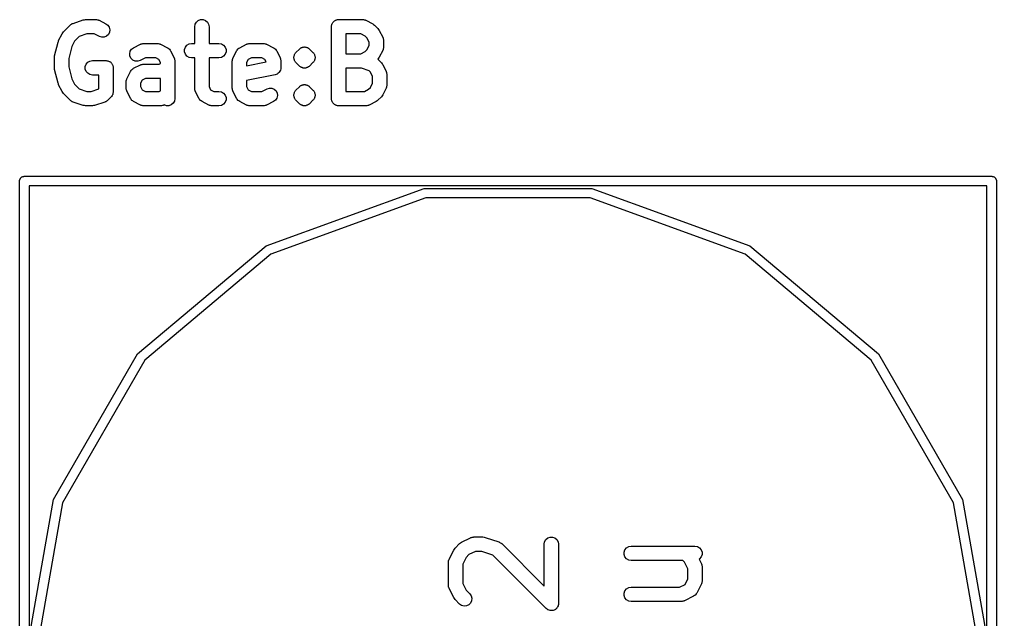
# Model space of a CAD drawing. Extents: x 1 to 57, y -99 to 45.
# Drawn here: x 34.9 to 45.1, y -54.02 to -47.76 of the extents above; entities that cross this region are included whole.
import ezdxf

# ---------------------------------------------------------------- set-up
doc = ezdxf.new("R2010")
doc.units = 0
doc.header["$MEASUREMENT"] = 0
doc.layers.add('BLACK', color=7, linetype='CONTINUOUS')

msp = doc.modelspace()

# ---------------------------------------------------------------- linework, layer by layer
at = {"layer": 'Black'}
for p, q in [((35.3577, -47.8934), (35.4291, -47.822)), ((35.4291, -47.822), (35.4327, -47.8195)), ((35.4327, -47.8195), (35.4355, -47.8163)), ((35.4355, -47.8163), (35.4432, -47.8121)), ((35.4432, -47.8121), (35.4504, -47.807)), ((35.4504, -47.807), (35.4546, -47.8059)), ((35.4546, -47.8059), (35.4584, -47.8038)), ((35.4584, -47.8038), (35.5656, -47.7681)), ((35.5656, -47.7681), (35.5774, -47.7664)), ((35.5774, -47.7664), (35.5893, -47.7643)), ((35.5893, -47.7643), (35.6964, -47.7643)), ((35.6964, -47.7643), (35.7007, -47.765)), ((35.7007, -47.765), (35.705, -47.7648)), ((35.705, -47.7648), (35.7134, -47.7673)), ((35.7134, -47.7673), (35.7221, -47.7688)), ((35.7221, -47.7688), (35.7258, -47.771)), ((35.7258, -47.771), (35.73, -47.7722)), ((35.73, -47.7722), (35.8014, -47.8079)), ((35.8014, -47.8079), (35.8223, -47.8234)), ((35.8223, -47.8234), (35.8367, -47.8452)), ((36.7286, -47.8393), (36.7331, -47.8136)), ((36.7331, -47.8136), (36.7461, -47.7911)), ((36.7461, -47.7911), (36.7661, -47.7743)), ((36.7661, -47.7743), (36.7905, -47.7654)), ((36.7905, -47.7654), (36.8166, -47.7654)), ((36.8166, -47.7654), (36.8411, -47.7743)), ((36.8411, -47.7743), (36.861, -47.7911)), ((36.861, -47.7911), (36.874, -47.8136)), ((36.874, -47.8136), (36.8786, -47.8393)), ((38.1571, -47.8393), (38.1583, -47.8328)), ((38.1583, -47.8263), (38.1605, -47.8201)), ((38.1583, -47.8328), (38.1583, -47.8263)), ((38.1605, -47.8201), (38.1617, -47.8136)), ((38.1617, -47.8136), (38.1649, -47.808)), ((38.1649, -47.808), (38.1672, -47.8018)), ((38.1672, -47.8018), (38.1714, -47.7968)), ((38.1714, -47.7968), (38.1747, -47.7911)), ((38.1747, -47.7911), (38.1797, -47.7869)), ((38.1797, -47.7869), (38.1839, -47.7818)), ((38.1839, -47.7818), (38.1896, -47.7786)), ((38.1896, -47.7786), (38.1946, -47.7743)), ((38.1946, -47.7743), (38.2008, -47.7721)), ((38.2008, -47.7721), (38.2065, -47.7688)), ((38.2065, -47.7688), (38.213, -47.7677)), ((38.213, -47.7677), (38.2191, -47.7654)), ((38.2191, -47.7654), (38.2257, -47.7654)), ((38.2257, -47.7654), (38.2321, -47.7643)), ((38.2321, -47.7643), (38.4821, -47.7643)), ((38.4821, -47.7643), (38.4864, -47.765)), ((38.4864, -47.765), (38.4907, -47.7648)), ((38.4907, -47.7648), (38.4991, -47.7673)), ((38.4991, -47.7673), (38.5078, -47.7688)), ((38.5078, -47.7688), (38.5115, -47.771)), ((38.5115, -47.771), (38.5157, -47.7722)), ((38.5157, -47.7722), (38.5871, -47.8079)), ((38.5871, -47.8079), (38.5968, -47.8151)), ((38.5968, -47.8151), (38.6066, -47.822)), ((38.6066, -47.822), (38.6423, -47.8577)), ((35.3079, -47.9843), (35.3436, -47.9129)), ((35.3436, -47.9129), (35.3508, -47.9033)), ((35.3508, -47.9033), (35.3577, -47.8934)), ((35.6015, -47.9143), (35.5227, -47.9406)), ((35.6787, -47.9143), (35.6015, -47.9143)), ((35.7343, -47.9421), (35.6787, -47.9143)), ((35.8092, -47.9376), (35.7853, -47.9479)), ((35.8281, -47.9197), (35.8092, -47.9376)), ((35.8397, -47.8964), (35.8281, -47.9197)), ((35.8367, -47.8452), (35.8427, -47.8705)), ((35.8427, -47.8705), (35.8397, -47.8964)), ((36.7286, -48.0143), (36.7286, -47.8393)), ((36.8786, -47.8393), (36.8786, -48.0143)), ((38.1571, -48.5893), (38.1571, -47.8393)), ((38.3071, -47.9143), (38.3071, -48.1214)), ((38.4644, -47.9143), (38.3071, -47.9143)), ((38.5091, -47.9366), (38.4644, -47.9143)), ((38.5276, -47.9551), (38.5091, -47.9366)), ((38.6423, -47.8577), (38.6492, -47.8675)), ((38.6492, -47.8675), (38.6564, -47.8772)), ((38.6564, -47.8772), (38.6921, -47.9486)), ((35.2665, -48.1425), (35.3022, -47.9997)), ((35.3022, -47.9997), (35.3056, -47.9922)), ((35.3056, -47.9922), (35.3079, -47.9843)), ((35.4724, -47.9909), (35.4458, -48.044)), ((35.5227, -47.9406), (35.4724, -47.9909)), ((35.7593, -47.9495), (35.7343, -47.9421)), ((35.7853, -47.9479), (35.7593, -47.9495)), ((36.0915, -48.0579), (36.1629, -48.0222)), ((36.1629, -48.0222), (36.167, -48.021)), ((36.167, -48.021), (36.1708, -48.0188)), ((36.1708, -48.0188), (36.1794, -48.0173)), ((36.1794, -48.0173), (36.1879, -48.0148)), ((36.1879, -48.0148), (36.1922, -48.015)), ((36.1922, -48.015), (36.1964, -48.0143)), ((36.1964, -48.0143), (36.3393, -48.0143)), ((36.3393, -48.0143), (36.3435, -48.015)), ((36.3435, -48.015), (36.3479, -48.0148)), ((36.3479, -48.0148), (36.3563, -48.0173)), ((36.3563, -48.0173), (36.3649, -48.0188)), ((36.3649, -48.0188), (36.3687, -48.021)), ((36.3687, -48.021), (36.3728, -48.0222)), ((36.3728, -48.0222), (36.4443, -48.0579)), ((36.6315, -48.0518), (36.6482, -48.0318)), ((36.6482, -48.0318), (36.6708, -48.0188)), ((36.6708, -48.0188), (36.6964, -48.0143)), ((36.6964, -48.0143), (36.7286, -48.0143)), ((36.8786, -48.0143), (36.9821, -48.0143)), ((36.9821, -48.0143), (37.0078, -48.0188)), ((37.0078, -48.0188), (37.0304, -48.0318)), ((37.0304, -48.0318), (37.0471, -48.0518)), ((37.1986, -48.0579), (37.27, -48.0222)), ((37.27, -48.0222), (37.2742, -48.021)), ((37.2742, -48.021), (37.2779, -48.0188)), ((37.2779, -48.0188), (37.2866, -48.0173)), ((37.2866, -48.0173), (37.295, -48.0148)), ((37.295, -48.0148), (37.2993, -48.015)), ((37.2993, -48.015), (37.3036, -48.0143)), ((37.3036, -48.0143), (37.4464, -48.0143)), ((37.4464, -48.0143), (37.4507, -48.015)), ((37.4507, -48.015), (37.455, -48.0148)), ((37.455, -48.0148), (37.4634, -48.0173)), ((37.4634, -48.0173), (37.4721, -48.0188)), ((37.4721, -48.0188), (37.4758, -48.021)), ((37.4758, -48.021), (37.48, -48.0222)), ((37.48, -48.0222), (37.5514, -48.0579)), ((38.55, -47.9998), (38.5276, -47.9551)), ((38.5276, -48.0806), (38.55, -48.0359)), ((38.55, -48.0359), (38.55, -47.9998)), ((38.6921, -47.9486), (38.6933, -47.9527)), ((38.6933, -47.9527), (38.6955, -47.9565)), ((38.6955, -47.9565), (38.697, -47.9651)), ((38.697, -47.9651), (38.6995, -47.9736)), ((38.6995, -47.9736), (38.6992, -47.9779)), ((38.6992, -47.9779), (38.7, -47.9821)), ((38.7, -47.9821), (38.7, -48.0536)), ((35.2659, -48.1517), (35.2665, -48.1425)), ((35.4458, -48.044), (35.4143, -48.1699)), ((36.0501, -48.1205), (36.0562, -48.0952)), ((36.0531, -48.1464), (36.0501, -48.1205)), ((36.0562, -48.0952), (36.0705, -48.0734)), ((36.0705, -48.0734), (36.0915, -48.0579)), ((36.4443, -48.0579), (36.4531, -48.0645)), ((36.4531, -48.0645), (36.4623, -48.0705)), ((36.4623, -48.0705), (36.4635, -48.0722)), ((36.4635, -48.0722), (36.4652, -48.0734)), ((36.4652, -48.0734), (36.4712, -48.0826)), ((36.4712, -48.0826), (36.4778, -48.0915)), ((36.4778, -48.0915), (36.5135, -48.1629)), ((36.6226, -48.0763), (36.6315, -48.0518)), ((36.6226, -48.1023), (36.6226, -48.0763)), ((36.6315, -48.1268), (36.6226, -48.1023)), ((36.6482, -48.1467), (36.6315, -48.1268)), ((37.0471, -48.1268), (37.0304, -48.1467)), ((37.0471, -48.0518), (37.056, -48.0763)), ((37.056, -48.1023), (37.0471, -48.1268)), ((37.056, -48.0763), (37.056, -48.1023)), ((37.1293, -48.1629), (37.1651, -48.0915)), ((37.1651, -48.0915), (37.1716, -48.0826)), ((37.1716, -48.0826), (37.1777, -48.0734)), ((37.1777, -48.0734), (37.1793, -48.0722)), ((37.1793, -48.0722), (37.1806, -48.0705)), ((37.1806, -48.0705), (37.1898, -48.0645)), ((37.1898, -48.0645), (37.1986, -48.0579)), ((37.5514, -48.0579), (37.5602, -48.0645)), ((37.5602, -48.0645), (37.5694, -48.0705)), ((37.5694, -48.0705), (37.5707, -48.0722)), ((37.5707, -48.0722), (37.5723, -48.0734)), ((37.5723, -48.0734), (37.5784, -48.0826)), ((37.5784, -48.0826), (37.5849, -48.0915)), ((37.5849, -48.0915), (37.6207, -48.1629)), ((37.7663, -48.1478), (37.7668, -48.1413)), ((37.7668, -48.1413), (37.7696, -48.1354)), ((37.7696, -48.1354), (37.7713, -48.129)), ((37.7713, -48.129), (37.7751, -48.1236)), ((37.7751, -48.1236), (37.7778, -48.1177)), ((37.7778, -48.1177), (37.7825, -48.1131)), ((37.7825, -48.1131), (37.7863, -48.1077)), ((37.7863, -48.1077), (37.822, -48.072)), ((37.822, -48.072), (37.8273, -48.0682)), ((37.8273, -48.0682), (37.832, -48.0636)), ((37.832, -48.0636), (37.835, -48.0622)), ((37.835, -48.0622), (37.8375, -48.06)), ((37.8375, -48.06), (37.8406, -48.0589)), ((37.8406, -48.0589), (37.8433, -48.057)), ((37.8433, -48.057), (37.8496, -48.0553)), ((37.8496, -48.0553), (37.8556, -48.0526)), ((37.8556, -48.0526), (37.8589, -48.0523)), ((37.8589, -48.0523), (37.862, -48.0511)), ((37.862, -48.0511), (37.8653, -48.0511)), ((37.8653, -48.0511), (37.8685, -48.0503)), ((37.8685, -48.0503), (37.875, -48.0509)), ((37.875, -48.0509), (37.8815, -48.0503)), ((37.8815, -48.0503), (37.8847, -48.0511)), ((37.8847, -48.0511), (37.888, -48.0511)), ((37.888, -48.0511), (37.8911, -48.0523)), ((37.8911, -48.0523), (37.8944, -48.0526)), ((37.8944, -48.0526), (37.9004, -48.0553)), ((37.9004, -48.0553), (37.9067, -48.057)), ((37.9067, -48.057), (37.9094, -48.0589)), ((37.9094, -48.0589), (37.9125, -48.06)), ((37.9125, -48.06), (37.915, -48.0622)), ((37.915, -48.0622), (37.918, -48.0636)), ((37.918, -48.0636), (37.9227, -48.0682)), ((37.9227, -48.0682), (37.928, -48.072)), ((37.928, -48.072), (37.9637, -48.1077)), ((37.9637, -48.1077), (37.9675, -48.1131)), ((37.9675, -48.1131), (37.9722, -48.1177)), ((37.9722, -48.1177), (37.9749, -48.1236)), ((37.9749, -48.1236), (37.9787, -48.129)), ((37.9787, -48.129), (37.9804, -48.1354)), ((37.9804, -48.1354), (37.9832, -48.1413)), ((37.9832, -48.1413), (37.9837, -48.1478)), ((38.3071, -48.1214), (38.4644, -48.1214)), ((38.4644, -48.1214), (38.5091, -48.0991)), ((38.5091, -48.0991), (38.5276, -48.0806)), ((38.6921, -48.0871), (38.6564, -48.1585)), ((38.6933, -48.083), (38.6921, -48.0871)), ((38.6955, -48.0792), (38.6933, -48.083)), ((38.697, -48.0706), (38.6955, -48.0792)), ((38.6995, -48.0621), (38.697, -48.0706)), ((38.7, -48.0536), (38.6992, -48.0578)), ((38.6992, -48.0578), (38.6995, -48.0621)), ((35.2643, -48.1607), (35.2659, -48.1517)), ((35.2643, -48.2679), (35.2643, -48.1607)), ((35.4143, -48.1699), (35.4143, -48.2586)), ((35.5869, -48.2548), (35.5958, -48.2304)), ((35.5958, -48.2304), (35.6125, -48.2104)), ((35.6125, -48.2104), (35.6351, -48.1974)), ((35.6351, -48.1974), (35.6607, -48.1929)), ((35.6607, -48.1929), (35.8036, -48.1929)), ((35.8036, -48.1929), (35.81, -48.194)), ((35.81, -48.194), (35.8166, -48.194)), ((35.8166, -48.194), (35.8228, -48.1962)), ((35.8228, -48.1962), (35.8292, -48.1974)), ((35.8292, -48.1974), (35.8349, -48.2007)), ((35.8349, -48.2007), (35.8411, -48.2029)), ((35.8411, -48.2029), (35.8461, -48.2071)), ((35.8461, -48.2071), (35.8518, -48.2104)), ((35.8518, -48.2104), (35.856, -48.2154)), ((35.856, -48.2154), (35.861, -48.2196)), ((35.861, -48.2196), (35.8643, -48.2253)), ((35.8643, -48.2253), (35.8685, -48.2304)), ((35.8685, -48.2304), (35.8708, -48.2365)), ((35.8708, -48.2365), (35.874, -48.2422)), ((35.874, -48.2422), (35.8752, -48.2487)), ((36.0648, -48.1697), (36.0531, -48.1464)), ((36.0837, -48.1876), (36.0648, -48.1697)), ((36.1076, -48.1979), (36.0837, -48.1876)), ((36.0915, -48.2722), (36.1629, -48.2365)), ((36.1336, -48.1995), (36.1076, -48.1979)), ((36.1585, -48.1921), (36.1336, -48.1995)), ((36.2141, -48.1643), (36.1585, -48.1921)), ((36.1629, -48.2365), (36.167, -48.2353)), ((36.167, -48.2353), (36.1708, -48.2331)), ((36.1708, -48.2331), (36.1794, -48.2316)), ((36.1794, -48.2316), (36.1879, -48.2291)), ((36.1879, -48.2291), (36.1922, -48.2293)), ((36.1922, -48.2293), (36.1964, -48.2286)), ((36.1964, -48.2286), (36.3573, -48.2286)), ((36.3216, -48.1643), (36.2141, -48.1643)), ((36.3548, -48.1809), (36.3216, -48.1643)), ((36.3714, -48.2141), (36.3548, -48.1809)), ((36.3573, -48.2286), (36.3714, -48.2215)), ((36.3714, -48.2215), (36.3714, -48.2141)), ((36.5135, -48.1629), (36.5147, -48.167)), ((36.5147, -48.167), (36.5169, -48.1708)), ((36.5169, -48.1708), (36.5184, -48.1794)), ((36.5184, -48.1794), (36.5209, -48.1879)), ((36.5209, -48.1879), (36.5207, -48.1922)), ((36.5207, -48.1922), (36.5214, -48.1964)), ((36.5214, -48.1964), (36.5214, -48.5893)), ((36.6708, -48.1598), (36.6482, -48.1467)), ((36.6964, -48.1643), (36.6708, -48.1598)), ((36.7286, -48.1643), (36.6964, -48.1643)), ((36.7286, -48.4821), (36.7286, -48.1643)), ((36.9821, -48.1643), (36.8786, -48.1643)), ((36.8786, -48.1643), (36.8786, -48.4644)), ((37.0078, -48.1598), (36.9821, -48.1643)), ((37.0304, -48.1467), (37.0078, -48.1598)), ((37.1214, -48.1964), (37.1222, -48.1922)), ((37.1214, -48.4821), (37.1214, -48.1964)), ((37.1219, -48.1879), (37.1244, -48.1794)), ((37.1222, -48.1922), (37.1219, -48.1879)), ((37.1244, -48.1794), (37.126, -48.1708)), ((37.126, -48.1708), (37.1281, -48.167)), ((37.1281, -48.167), (37.1293, -48.1629)), ((37.288, -48.1809), (37.2714, -48.2141)), ((37.2714, -48.2478), (37.475, -48.2071)), ((37.2714, -48.2141), (37.2714, -48.2478)), ((37.3213, -48.1643), (37.288, -48.1809)), ((37.4287, -48.1643), (37.3213, -48.1643)), ((37.462, -48.1809), (37.4287, -48.1643)), ((37.475, -48.2071), (37.462, -48.1809)), ((37.6207, -48.1629), (37.6219, -48.167)), ((37.6219, -48.167), (37.624, -48.1708)), ((37.624, -48.1708), (37.6256, -48.1794)), ((37.6256, -48.1794), (37.6281, -48.1879)), ((37.6281, -48.1879), (37.6278, -48.1922)), ((37.6278, -48.1922), (37.6286, -48.1964)), ((37.6286, -48.1964), (37.6286, -48.2679)), ((37.7646, -48.1542), (37.7663, -48.1478)), ((37.7651, -48.1607), (37.7646, -48.1542)), ((37.7646, -48.1672), (37.7651, -48.1607)), ((37.7663, -48.1736), (37.7646, -48.1672)), ((37.7668, -48.1801), (37.7663, -48.1736)), ((37.7696, -48.1861), (37.7668, -48.1801)), ((37.7713, -48.1924), (37.7696, -48.1861)), ((37.7751, -48.1978), (37.7713, -48.1924)), ((37.7778, -48.2037), (37.7751, -48.1978)), ((37.7825, -48.2084), (37.7778, -48.2037)), ((37.7863, -48.2137), (37.7825, -48.2084)), ((37.822, -48.2495), (37.7863, -48.2137)), ((37.9637, -48.2137), (37.928, -48.2495)), ((37.9675, -48.2084), (37.9637, -48.2137)), ((37.9722, -48.2037), (37.9675, -48.2084)), ((37.9749, -48.1978), (37.9722, -48.2037)), ((37.9787, -48.1924), (37.9749, -48.1978)), ((37.9804, -48.1861), (37.9787, -48.1924)), ((37.9832, -48.1801), (37.9804, -48.1861)), ((37.9837, -48.1736), (37.9832, -48.1801)), ((37.9837, -48.1478), (37.9854, -48.1542)), ((37.9854, -48.1672), (37.9837, -48.1736)), ((37.9854, -48.1542), (37.9849, -48.1607)), ((37.9849, -48.1607), (37.9854, -48.1672)), ((38.6423, -48.178), (38.6417, -48.1787)), ((38.6417, -48.1787), (38.6423, -48.1791)), ((38.6492, -48.1682), (38.6423, -48.178)), ((38.6423, -48.1791), (38.678, -48.2148)), ((38.6564, -48.1585), (38.6492, -48.1682)), ((38.678, -48.2148), (38.6849, -48.2247)), ((38.6849, -48.2247), (38.6921, -48.2343)), ((38.6921, -48.2343), (38.7278, -48.3057)), ((35.2659, -48.2769), (35.2643, -48.2679)), ((35.2665, -48.286), (35.2659, -48.2769)), ((35.3022, -48.4289), (35.2665, -48.286)), ((35.4143, -48.2586), (35.4458, -48.3845)), ((35.5869, -48.2809), (35.5869, -48.2548)), ((35.5958, -48.3054), (35.5869, -48.2809)), ((35.6125, -48.3253), (35.5958, -48.3054)), ((35.6351, -48.3383), (35.6125, -48.3253)), ((35.6607, -48.3429), (35.6351, -48.3383)), ((35.7286, -48.3429), (35.6607, -48.3429)), ((35.7286, -48.4868), (35.7286, -48.3429)), ((35.8752, -48.2487), (35.8774, -48.2548)), ((35.8774, -48.2548), (35.8774, -48.2614)), ((35.8774, -48.2614), (35.8786, -48.2679)), ((35.8786, -48.2679), (35.8786, -48.5179)), ((36.0222, -48.3772), (36.0579, -48.3057)), ((36.0579, -48.3057), (36.0645, -48.2969)), ((36.0645, -48.2969), (36.0705, -48.2877)), ((36.0705, -48.2877), (36.0722, -48.2865)), ((36.0722, -48.2865), (36.0734, -48.2848)), ((36.0734, -48.2848), (36.0826, -48.2788)), ((36.0826, -48.2788), (36.0915, -48.2722)), ((37.5683, -48.3414), (37.2714, -48.4008)), ((37.5796, -48.337), (37.5683, -48.3414)), ((37.5911, -48.3328), (37.5796, -48.337)), ((37.5917, -48.3323), (37.5911, -48.3328)), ((37.5925, -48.3319), (37.5917, -48.3323)), ((37.6017, -48.3239), (37.5925, -48.3319)), ((37.611, -48.3161), (37.6017, -48.3239)), ((37.6115, -48.3153), (37.611, -48.3161)), ((37.6121, -48.3147), (37.6115, -48.3153)), ((37.618, -48.3041), (37.6121, -48.3147)), ((37.624, -48.2935), (37.618, -48.3041)), ((37.6242, -48.2927), (37.624, -48.2935)), ((37.6246, -48.2919), (37.6242, -48.2927)), ((37.6265, -48.2798), (37.6246, -48.2919)), ((37.6286, -48.2679), (37.6265, -48.2798)), ((37.8273, -48.2532), (37.822, -48.2495)), ((37.832, -48.2579), (37.8273, -48.2532)), ((37.835, -48.2593), (37.832, -48.2579)), ((37.8375, -48.2614), (37.835, -48.2593)), ((37.8406, -48.2625), (37.8375, -48.2614)), ((37.8433, -48.2644), (37.8406, -48.2625)), ((37.8496, -48.2661), (37.8433, -48.2644)), ((37.8556, -48.2689), (37.8496, -48.2661)), ((37.8589, -48.2692), (37.8556, -48.2689)), ((37.862, -48.2703), (37.8589, -48.2692)), ((37.8653, -48.2703), (37.862, -48.2703)), ((37.8685, -48.2711), (37.8653, -48.2703)), ((37.875, -48.2706), (37.8685, -48.2711)), ((37.8815, -48.2711), (37.875, -48.2706)), ((37.8847, -48.2703), (37.8815, -48.2711)), ((37.888, -48.2703), (37.8847, -48.2703)), ((37.8911, -48.2692), (37.888, -48.2703)), ((37.8944, -48.2689), (37.8911, -48.2692)), ((37.9004, -48.2661), (37.8944, -48.2689)), ((37.9067, -48.2644), (37.9004, -48.2661)), ((37.9094, -48.2625), (37.9067, -48.2644)), ((37.9125, -48.2614), (37.9094, -48.2625)), ((37.915, -48.2593), (37.9125, -48.2614)), ((37.918, -48.2579), (37.915, -48.2593)), ((37.9227, -48.2532), (37.918, -48.2579)), ((37.928, -48.2495), (37.9227, -48.2532)), ((38.3071, -48.2714), (38.3071, -48.5143)), ((38.47, -48.2714), (38.3071, -48.2714)), ((38.5488, -48.2977), (38.47, -48.2714)), ((38.5634, -48.3123), (38.5488, -48.2977)), ((38.5857, -48.357), (38.5634, -48.3123)), ((38.7278, -48.3057), (38.729, -48.3099)), ((38.729, -48.3099), (38.7312, -48.3136)), ((38.7312, -48.3136), (38.7327, -48.3223)), ((38.7327, -48.3223), (38.7352, -48.3307)), ((38.7352, -48.3307), (38.735, -48.335)), ((38.735, -48.335), (38.7357, -48.3393)), ((38.7357, -48.3393), (38.7357, -48.4464)), ((35.3056, -48.4364), (35.3022, -48.4289)), ((35.3079, -48.4443), (35.3056, -48.4364)), ((35.3436, -48.5157), (35.3079, -48.4443)), ((35.4458, -48.3845), (35.4724, -48.4377)), ((35.4724, -48.4377), (35.5227, -48.488)), ((36.0143, -48.4107), (36.015, -48.4065)), ((36.0143, -48.4821), (36.0143, -48.4107)), ((36.0148, -48.4021), (36.0173, -48.3937)), ((36.015, -48.4065), (36.0148, -48.4021)), ((36.0173, -48.3937), (36.0188, -48.3851)), ((36.0188, -48.3851), (36.021, -48.3813)), ((36.021, -48.3813), (36.0222, -48.3772)), ((36.1809, -48.3952), (36.1643, -48.4284)), ((36.1643, -48.4284), (36.1643, -48.4644)), ((36.2141, -48.3786), (36.1809, -48.3952)), ((36.3714, -48.3786), (36.2141, -48.3786)), ((36.3714, -48.5072), (36.3714, -48.3786)), ((37.2714, -48.4008), (37.2714, -48.4644)), ((37.8406, -48.4518), (37.8433, -48.4499)), ((37.8433, -48.4499), (37.8496, -48.4482)), ((37.8496, -48.4482), (37.8556, -48.4454)), ((37.8556, -48.4454), (37.8589, -48.4451)), ((37.8589, -48.4451), (37.862, -48.444)), ((37.862, -48.444), (37.8653, -48.444)), ((37.8653, -48.444), (37.8685, -48.4431)), ((37.8685, -48.4431), (37.875, -48.4437)), ((37.875, -48.4437), (37.8815, -48.4431)), ((37.8815, -48.4431), (37.8847, -48.444)), ((37.8847, -48.444), (37.888, -48.444)), ((37.888, -48.444), (37.8911, -48.4451)), ((37.8911, -48.4451), (37.8944, -48.4454)), ((37.8944, -48.4454), (37.9004, -48.4482)), ((37.9004, -48.4482), (37.9067, -48.4499)), ((37.9067, -48.4499), (37.9094, -48.4518)), ((38.5634, -48.4734), (38.5857, -48.4287)), ((38.5857, -48.4287), (38.5857, -48.357)), ((38.7357, -48.4464), (38.735, -48.4507)), ((35.3508, -48.5253), (35.3436, -48.5157)), ((35.3577, -48.5352), (35.3508, -48.5253)), ((35.4291, -48.6066), (35.3577, -48.5352)), ((35.5227, -48.488), (35.6015, -48.5143)), ((35.6015, -48.5143), (35.6485, -48.5143)), ((35.6485, -48.5143), (35.7273, -48.488)), ((35.7273, -48.488), (35.7286, -48.4868)), ((35.8715, -48.5496), (35.8659, -48.5576)), ((35.8724, -48.5464), (35.8715, -48.5496)), ((35.874, -48.5435), (35.8724, -48.5464)), ((35.8758, -48.5339), (35.874, -48.5435)), ((35.8783, -48.5244), (35.8758, -48.5339)), ((35.8786, -48.5179), (35.878, -48.5211)), ((35.878, -48.5211), (35.8783, -48.5244)), ((36.015, -48.4864), (36.0143, -48.4821)), ((36.0148, -48.4907), (36.015, -48.4864)), ((36.0173, -48.4991), (36.0148, -48.4907)), ((36.0188, -48.5078), (36.0173, -48.4991)), ((36.021, -48.5115), (36.0188, -48.5078)), ((36.0222, -48.5157), (36.021, -48.5115)), ((36.0579, -48.5871), (36.0222, -48.5157)), ((36.1643, -48.4644), (36.1809, -48.4977)), ((36.1809, -48.4977), (36.2141, -48.5143)), ((36.2141, -48.5143), (36.3573, -48.5143)), ((36.3573, -48.5143), (36.3714, -48.5072)), ((36.7293, -48.4864), (36.7286, -48.4821)), ((36.7291, -48.4907), (36.7293, -48.4864)), ((36.7316, -48.4991), (36.7291, -48.4907)), ((36.7331, -48.5078), (36.7316, -48.4991)), ((36.7353, -48.5115), (36.7331, -48.5078)), ((36.7365, -48.5157), (36.7353, -48.5115)), ((36.7722, -48.5871), (36.7365, -48.5157)), ((36.8786, -48.4644), (36.8952, -48.4977)), ((36.8952, -48.4977), (36.9284, -48.5143)), ((36.9284, -48.5143), (36.9821, -48.5143)), ((36.9821, -48.5143), (37.0078, -48.5188)), ((37.0078, -48.5188), (37.0304, -48.5318)), ((37.0304, -48.5318), (37.0471, -48.5518)), ((37.0471, -48.5518), (37.056, -48.5763)), ((37.1222, -48.4864), (37.1214, -48.4821)), ((37.1219, -48.4907), (37.1222, -48.4864)), ((37.1244, -48.4991), (37.1219, -48.4907)), ((37.126, -48.5078), (37.1244, -48.4991)), ((37.1281, -48.5115), (37.126, -48.5078)), ((37.1293, -48.5157), (37.1281, -48.5115)), ((37.1651, -48.5871), (37.1293, -48.5157)), ((37.2714, -48.4644), (37.288, -48.4977)), ((37.288, -48.4977), (37.3213, -48.5143)), ((37.3213, -48.5143), (37.4287, -48.5143)), ((37.4287, -48.5143), (37.4843, -48.4865)), ((37.4843, -48.4865), (37.5093, -48.4791)), ((37.5093, -48.4791), (37.5353, -48.4806)), ((37.5353, -48.4806), (37.5592, -48.491)), ((37.5592, -48.491), (37.5781, -48.5089)), ((37.5781, -48.5089), (37.5897, -48.5322)), ((37.5897, -48.5322), (37.5927, -48.5581)), ((37.7646, -48.547), (37.7663, -48.5407)), ((37.7651, -48.5536), (37.7646, -48.547)), ((37.7663, -48.5407), (37.7668, -48.5342)), ((37.7668, -48.5342), (37.7696, -48.5282)), ((37.7696, -48.5282), (37.7713, -48.5219)), ((37.7713, -48.5219), (37.7751, -48.5165)), ((37.7751, -48.5165), (37.7778, -48.5106)), ((37.7778, -48.5106), (37.7825, -48.5059)), ((37.7825, -48.5059), (37.7863, -48.5005)), ((37.7863, -48.5005), (37.822, -48.4648)), ((37.822, -48.4648), (37.8273, -48.4611)), ((37.8273, -48.4611), (37.832, -48.4564)), ((37.832, -48.4564), (37.835, -48.455)), ((37.835, -48.455), (37.8375, -48.4529)), ((37.8375, -48.4529), (37.8406, -48.4518)), ((37.9094, -48.4518), (37.9125, -48.4529)), ((37.9125, -48.4529), (37.915, -48.455)), ((37.915, -48.455), (37.918, -48.4564)), ((37.918, -48.4564), (37.9227, -48.4611)), ((37.9227, -48.4611), (37.928, -48.4648)), ((37.928, -48.4648), (37.9637, -48.5005)), ((37.9637, -48.5005), (37.9675, -48.5059)), ((37.9675, -48.5059), (37.9722, -48.5106)), ((37.9722, -48.5106), (37.9749, -48.5165)), ((37.9749, -48.5165), (37.9787, -48.5219)), ((37.9787, -48.5219), (37.9804, -48.5282)), ((37.9804, -48.5282), (37.9832, -48.5342)), ((37.9832, -48.5342), (37.9837, -48.5407)), ((37.9837, -48.5407), (37.9854, -48.547)), ((37.9854, -48.547), (37.9849, -48.5536)), ((38.3071, -48.5143), (38.5002, -48.5143)), ((38.5002, -48.5143), (38.5449, -48.4919)), ((38.5449, -48.4919), (38.5634, -48.4734)), ((38.6921, -48.5514), (38.6849, -48.5611)), ((38.7278, -48.48), (38.6921, -48.5514)), ((38.729, -48.4758), (38.7278, -48.48)), ((38.7312, -48.4721), (38.729, -48.4758)), ((38.7327, -48.4634), (38.7312, -48.4721)), ((38.7352, -48.455), (38.7327, -48.4634)), ((38.735, -48.4507), (38.7352, -48.455)), ((35.4327, -48.6091), (35.4291, -48.6066)), ((35.4355, -48.6123), (35.4327, -48.6091)), ((35.4432, -48.6165), (35.4355, -48.6123)), ((35.4504, -48.6215), (35.4432, -48.6165)), ((35.4546, -48.6227), (35.4504, -48.6215)), ((35.4584, -48.6247), (35.4546, -48.6227)), ((35.5656, -48.6604), (35.4584, -48.6247)), ((35.7916, -48.6247), (35.6844, -48.6604)), ((35.7954, -48.6227), (35.7916, -48.6247)), ((35.7996, -48.6215), (35.7954, -48.6227)), ((35.8068, -48.6165), (35.7996, -48.6215)), ((35.8145, -48.6123), (35.8068, -48.6165)), ((35.8173, -48.6091), (35.8145, -48.6123)), ((35.8209, -48.6066), (35.8173, -48.6091)), ((35.8566, -48.5709), (35.8209, -48.6066)), ((35.8585, -48.5682), (35.8566, -48.5709)), ((35.861, -48.5661), (35.8585, -48.5682)), ((35.8659, -48.5576), (35.861, -48.5661)), ((36.0645, -48.596), (36.0579, -48.5871)), ((36.0705, -48.6051), (36.0645, -48.596)), ((36.0722, -48.6064), (36.0705, -48.6051)), ((36.0734, -48.608), (36.0722, -48.6064)), ((36.0826, -48.6141), (36.0734, -48.608)), ((36.0915, -48.6207), (36.0826, -48.6141)), ((36.1629, -48.6564), (36.0915, -48.6207)), ((36.5039, -48.6375), (36.4839, -48.6542)), ((36.5169, -48.6149), (36.5039, -48.6375)), ((36.5214, -48.5893), (36.5169, -48.6149)), ((36.7788, -48.5959), (36.7722, -48.5871)), ((36.7848, -48.6051), (36.7788, -48.5959)), ((36.7865, -48.6064), (36.7848, -48.6051)), ((36.7877, -48.608), (36.7865, -48.6064)), ((36.7969, -48.6141), (36.7877, -48.608)), ((36.8057, -48.6207), (36.7969, -48.6141)), ((36.8772, -48.6564), (36.8057, -48.6207)), ((37.0304, -48.6467), (37.0078, -48.6598)), ((37.0471, -48.6268), (37.0304, -48.6467)), ((37.056, -48.6023), (37.0471, -48.6268)), ((37.056, -48.5763), (37.056, -48.6023)), ((37.1716, -48.596), (37.1651, -48.5871)), ((37.1777, -48.6051), (37.1716, -48.596)), ((37.1793, -48.6064), (37.1777, -48.6051)), ((37.1806, -48.608), (37.1793, -48.6064)), ((37.1898, -48.6141), (37.1806, -48.608)), ((37.1986, -48.6207), (37.1898, -48.6141)), ((37.27, -48.6564), (37.1986, -48.6207)), ((37.5514, -48.6207), (37.48, -48.6564)), ((37.5723, -48.6051), (37.5514, -48.6207)), ((37.5867, -48.5834), (37.5723, -48.6051)), ((37.5927, -48.5581), (37.5867, -48.5834)), ((37.7646, -48.5601), (37.7651, -48.5536)), ((37.7663, -48.5664), (37.7646, -48.5601)), ((37.7668, -48.573), (37.7663, -48.5664)), ((37.7696, -48.5789), (37.7668, -48.573)), ((37.7713, -48.5853), (37.7696, -48.5789)), ((37.7751, -48.5906), (37.7713, -48.5853)), ((37.7778, -48.5966), (37.7751, -48.5906)), ((37.7825, -48.6012), (37.7778, -48.5966)), ((37.7863, -48.6066), (37.7825, -48.6012)), ((37.822, -48.6423), (37.7863, -48.6066)), ((37.8273, -48.6461), (37.822, -48.6423)), ((37.832, -48.6507), (37.8273, -48.6461)), ((37.835, -48.6521), (37.832, -48.6507)), ((37.8375, -48.6542), (37.835, -48.6521)), ((37.915, -48.6521), (37.9125, -48.6542)), ((37.918, -48.6507), (37.915, -48.6521)), ((37.9227, -48.6461), (37.918, -48.6507)), ((37.928, -48.6423), (37.9227, -48.6461)), ((37.9637, -48.6066), (37.928, -48.6423)), ((37.9675, -48.6012), (37.9637, -48.6066)), ((37.9722, -48.5966), (37.9675, -48.6012)), ((37.9749, -48.5906), (37.9722, -48.5966)), ((37.9787, -48.5853), (37.9749, -48.5906)), ((37.9804, -48.5789), (37.9787, -48.5853)), ((37.9832, -48.573), (37.9804, -48.5789)), ((37.9837, -48.5664), (37.9832, -48.573)), ((37.9854, -48.5601), (37.9837, -48.5664)), ((37.9849, -48.5536), (37.9854, -48.5601)), ((38.1583, -48.5957), (38.1571, -48.5893)), ((38.1583, -48.6023), (38.1583, -48.5957)), ((38.1605, -48.6085), (38.1583, -48.6023)), ((38.1617, -48.6149), (38.1605, -48.6085)), ((38.1649, -48.6206), (38.1617, -48.6149)), ((38.1672, -48.6268), (38.1649, -48.6206)), ((38.1714, -48.6318), (38.1672, -48.6268)), ((38.1747, -48.6375), (38.1714, -48.6318)), ((38.1797, -48.6417), (38.1747, -48.6375)), ((38.1839, -48.6467), (38.1797, -48.6417)), ((38.1896, -48.65), (38.1839, -48.6467)), ((38.1946, -48.6542), (38.1896, -48.65)), ((38.6228, -48.6207), (38.5514, -48.6564)), ((38.6325, -48.6135), (38.6228, -48.6207)), ((38.6423, -48.6066), (38.6325, -48.6135)), ((38.678, -48.5709), (38.6423, -48.6066)), ((38.6849, -48.5611), (38.678, -48.5709)), ((35.5774, -48.6622), (35.5656, -48.6604)), ((35.5893, -48.6643), (35.5774, -48.6622)), ((35.6607, -48.6643), (35.5893, -48.6643)), ((35.6726, -48.6622), (35.6607, -48.6643)), ((35.6844, -48.6604), (35.6726, -48.6622)), ((36.167, -48.6576), (36.1629, -48.6564)), ((36.1708, -48.6598), (36.167, -48.6576)), ((36.1794, -48.6613), (36.1708, -48.6598)), ((36.1879, -48.6638), (36.1794, -48.6613)), ((36.1922, -48.6635), (36.1879, -48.6638)), ((36.1964, -48.6643), (36.1922, -48.6635)), ((36.375, -48.6643), (36.1964, -48.6643)), ((36.3793, -48.6635), (36.375, -48.6643)), ((36.3836, -48.6638), (36.3793, -48.6635)), ((36.392, -48.6613), (36.3836, -48.6638)), ((36.4007, -48.6598), (36.392, -48.6613)), ((36.4044, -48.6576), (36.4007, -48.6598)), ((36.4085, -48.6564), (36.4044, -48.6576)), ((36.4112, -48.6551), (36.4085, -48.6564)), ((36.4334, -48.6631), (36.4112, -48.6551)), ((36.4595, -48.6631), (36.4334, -48.6631)), ((36.4839, -48.6542), (36.4595, -48.6631)), ((36.8813, -48.6576), (36.8772, -48.6564)), ((36.8851, -48.6598), (36.8813, -48.6576)), ((36.8937, -48.6613), (36.8851, -48.6598)), ((36.9021, -48.6638), (36.8937, -48.6613)), ((36.9065, -48.6635), (36.9021, -48.6638)), ((36.9107, -48.6643), (36.9065, -48.6635)), ((36.9821, -48.6643), (36.9107, -48.6643)), ((37.0078, -48.6598), (36.9821, -48.6643)), ((37.2742, -48.6576), (37.27, -48.6564)), ((37.2779, -48.6598), (37.2742, -48.6576)), ((37.2866, -48.6613), (37.2779, -48.6598)), ((37.295, -48.6638), (37.2866, -48.6613)), ((37.2993, -48.6635), (37.295, -48.6638)), ((37.3036, -48.6643), (37.2993, -48.6635)), ((37.4464, -48.6643), (37.3036, -48.6643)), ((37.4507, -48.6635), (37.4464, -48.6643)), ((37.455, -48.6638), (37.4507, -48.6635)), ((37.4634, -48.6613), (37.455, -48.6638)), ((37.4721, -48.6598), (37.4634, -48.6613)), ((37.4758, -48.6576), (37.4721, -48.6598)), ((37.48, -48.6564), (37.4758, -48.6576)), ((37.8406, -48.6554), (37.8375, -48.6542)), ((37.8433, -48.6573), (37.8406, -48.6554)), ((37.8496, -48.659), (37.8433, -48.6573)), ((37.8556, -48.6617), (37.8496, -48.659)), ((37.8589, -48.662), (37.8556, -48.6617)), ((37.862, -48.6631), (37.8589, -48.662)), ((37.8653, -48.6631), (37.862, -48.6631)), ((37.8685, -48.664), (37.8653, -48.6631)), ((37.875, -48.6634), (37.8685, -48.664)), ((37.8815, -48.664), (37.875, -48.6634)), ((37.8847, -48.6631), (37.8815, -48.664)), ((37.888, -48.6631), (37.8847, -48.6631)), ((37.8911, -48.662), (37.888, -48.6631)), ((37.8944, -48.6617), (37.8911, -48.662)), ((37.9004, -48.659), (37.8944, -48.6617)), ((37.9067, -48.6573), (37.9004, -48.659)), ((37.9094, -48.6554), (37.9067, -48.6573)), ((37.9125, -48.6542), (37.9094, -48.6554)), ((38.2008, -48.6565), (38.1946, -48.6542)), ((38.2065, -48.6598), (38.2008, -48.6565)), ((38.213, -48.6609), (38.2065, -48.6598)), ((38.2191, -48.6631), (38.213, -48.6609)), ((38.2257, -48.6631), (38.2191, -48.6631)), ((38.2321, -48.6643), (38.2257, -48.6631)), ((38.5179, -48.6643), (38.2321, -48.6643)), ((38.5221, -48.6635), (38.5179, -48.6643)), ((38.5264, -48.6638), (38.5221, -48.6635)), ((38.5349, -48.6613), (38.5264, -48.6638)), ((38.5435, -48.6598), (38.5349, -48.6613)), ((38.5473, -48.6576), (38.5435, -48.6598)), ((38.5514, -48.6564), (38.5473, -48.6576)), ((34.9, -49.45), (34.9008, -49.4457)), ((34.9, -58.88), (34.9, -49.45)), ((34.9008, -49.4413), (34.9023, -49.4372)), ((34.9008, -49.4457), (34.9008, -49.4413)), ((34.9023, -49.4372), (34.903, -49.4329)), ((34.903, -49.4329), (34.9052, -49.4291)), ((34.9052, -49.4291), (34.9067, -49.425)), ((34.9067, -49.425), (34.9095, -49.4216)), ((34.9095, -49.4216), (34.9117, -49.4179)), ((34.9117, -49.4179), (34.915, -49.415)), ((34.915, -49.415), (34.9179, -49.4117)), ((34.9179, -49.4117), (34.9216, -49.4095)), ((34.9216, -49.4095), (34.925, -49.4067)), ((34.925, -49.4067), (34.9291, -49.4052)), ((34.9291, -49.4052), (34.9329, -49.403)), ((34.9329, -49.403), (34.9372, -49.4023)), ((34.9372, -49.4023), (34.9413, -49.4008)), ((34.9413, -49.4008), (34.9457, -49.4008)), ((34.9457, -49.4008), (34.95, -49.4)), ((34.95, -49.4), (45.05, -49.4)), ((45.05, -49.4), (45.0543, -49.4008)), ((45.0543, -49.4008), (45.0587, -49.4008)), ((45.0587, -49.4008), (45.0628, -49.4023)), ((45.0628, -49.4023), (45.0671, -49.403)), ((45.0671, -49.403), (45.0709, -49.4052)), ((45.0709, -49.4052), (45.075, -49.4067)), ((45.075, -49.4067), (45.0784, -49.4095)), ((45.0784, -49.4095), (45.0821, -49.4117)), ((45.0821, -49.4117), (45.085, -49.415)), ((45.085, -49.415), (45.0883, -49.4179)), ((45.0883, -49.4179), (45.0905, -49.4216)), ((45.0905, -49.4216), (45.0933, -49.425)), ((45.0933, -49.425), (45.0948, -49.4291)), ((45.0948, -49.4291), (45.097, -49.4329)), ((45.097, -49.4329), (45.0977, -49.4372)), ((45.0977, -49.4372), (45.0992, -49.4413)), ((45.0992, -49.4413), (45.0992, -49.4457)), ((45.0992, -49.4457), (45.1, -49.45)), ((45.1, -49.45), (45.1, -58.88)), ((35, -49.5), (35, -54.2164)), ((45, -49.5), (35, -49.5)), ((37.475, -50.1266), (39.1231, -49.5267)), ((39.1231, -49.5267), (40.8769, -49.5267)), ((40.8769, -49.5267), (42.525, -50.1266)), ((45, -54.2164), (45, -49.5)), ((39.1404, -49.6252), (37.525, -50.2132)), ((40.8596, -49.6252), (39.1404, -49.6252)), ((42.475, -50.2132), (40.8596, -49.6252)), ((36.1315, -51.2539), (37.475, -50.1266)), ((42.525, -50.1266), (43.8685, -51.2539)), ((37.525, -50.2132), (36.2081, -51.3182)), ((43.7919, -51.3182), (42.475, -50.2132)), ((35.2546, -52.7728), (36.1315, -51.2539)), ((43.8685, -51.2539), (44.7454, -52.7728)), ((36.2081, -51.3182), (35.3485, -52.807)), ((44.6515, -52.807), (43.7919, -51.3182)), ((35, -54.2164), (35.2546, -52.7728)), ((35.3485, -52.807), (35.05, -54.5)), ((44.95, -54.5), (44.6515, -52.807)), ((44.7454, -52.7728), (45, -54.2164)), ((39.447, -53.2803), (39.4946, -53.2327)), ((39.4946, -53.2327), (39.5044, -53.2258)), ((39.5044, -53.2258), (39.5141, -53.2186)), ((39.5141, -53.2186), (39.6093, -53.171)), ((39.6093, -53.171), (39.6135, -53.1698)), ((39.6135, -53.1698), (39.6172, -53.1676)), ((39.6172, -53.1676), (39.6259, -53.1661)), ((39.6259, -53.1661), (39.6343, -53.1636)), ((39.6343, -53.1636), (39.6386, -53.1638)), ((39.6386, -53.1638), (39.6429, -53.1631)), ((39.6429, -53.1631), (39.7381, -53.1631)), ((39.7381, -53.1631), (39.7499, -53.1652)), ((39.7499, -53.1652), (39.7618, -53.1669)), ((39.7618, -53.1669), (39.9047, -53.2146)), ((39.9047, -53.2146), (39.9085, -53.2166)), ((39.9085, -53.2166), (39.9126, -53.2177)), ((39.9126, -53.2177), (39.9198, -53.2228)), ((39.9198, -53.2228), (39.9276, -53.227)), ((39.9276, -53.227), (39.9304, -53.2302)), ((39.9304, -53.2302), (39.934, -53.2327)), ((39.934, -53.2327), (40.3774, -53.6761)), ((40.3774, -53.2381), (40.3819, -53.2124)), ((40.3774, -53.6761), (40.3774, -53.2381)), ((40.3819, -53.2124), (40.3949, -53.1899)), ((40.3949, -53.1899), (40.4149, -53.1731)), ((40.4149, -53.1731), (40.4394, -53.1642)), ((40.4394, -53.1642), (40.4654, -53.1642)), ((40.4654, -53.1642), (40.4899, -53.1731)), ((40.4899, -53.1731), (40.5098, -53.1899)), ((40.5098, -53.1899), (40.5229, -53.2124)), ((40.5229, -53.2124), (40.5274, -53.2381)), ((40.5274, -53.2381), (40.5274, -53.8571)), ((39.3853, -53.395), (39.4329, -53.2998)), ((39.4329, -53.2998), (39.4401, -53.2901)), ((39.4401, -53.2901), (39.447, -53.2803)), ((39.6606, -53.3131), (39.592, -53.3474)), ((39.7259, -53.3131), (39.6606, -53.3131)), ((39.8404, -53.3513), (39.7259, -53.3131)), ((41.2119, -53.3203), (41.2208, -53.2958)), ((41.2119, -53.3464), (41.2119, -53.3203)), ((41.2208, -53.2958), (41.2375, -53.2759)), ((41.2375, -53.2759), (41.2601, -53.2629)), ((41.2601, -53.2629), (41.2857, -53.2583)), ((41.2857, -53.2583), (41.9524, -53.2583)), ((41.9524, -53.2583), (41.978, -53.2629)), ((41.978, -53.2629), (42.0006, -53.2759)), ((42.0006, -53.2759), (42.0173, -53.2958)), ((42.0173, -53.2958), (42.0262, -53.3203)), ((42.0262, -53.3203), (42.0262, -53.3464)), ((39.3774, -53.4286), (39.3781, -53.4243)), ((39.3774, -53.6667), (39.3774, -53.4286)), ((39.3779, -53.42), (39.3804, -53.4116)), ((39.3781, -53.4243), (39.3779, -53.42)), ((39.3804, -53.4116), (39.3819, -53.4029)), ((39.3819, -53.4029), (39.3841, -53.3992)), ((39.3841, -53.3992), (39.3853, -53.395)), ((39.5616, -53.3778), (39.5274, -53.4463)), ((39.5274, -53.4463), (39.5274, -53.649)), ((39.592, -53.3474), (39.5616, -53.3778)), ((40.3993, -53.9102), (39.8404, -53.3513)), ((41.2208, -53.3708), (41.2119, -53.3464)), ((41.2375, -53.3908), (41.2208, -53.3708)), ((41.2601, -53.4038), (41.2375, -53.3908)), ((41.2857, -53.4083), (41.2601, -53.4038)), ((41.8261, -53.4083), (41.2857, -53.4083)), ((41.8431, -53.4254), (41.8261, -53.4083)), ((41.8774, -53.4939), (41.8431, -53.4254)), ((42.0006, -53.3908), (41.9951, -53.3939)), ((41.9951, -53.3939), (42.0195, -53.4426)), ((42.0173, -53.3708), (42.0006, -53.3908)), ((42.0262, -53.3464), (42.0173, -53.3708)), ((42.0195, -53.4426), (42.0207, -53.4468)), ((42.0207, -53.4468), (42.0229, -53.4505)), ((41.8774, -53.6013), (41.8774, -53.4939)), ((42.0229, -53.4505), (42.0244, -53.4592)), ((42.0244, -53.4592), (42.0269, -53.4676)), ((42.0269, -53.4676), (42.0266, -53.4719)), ((42.0266, -53.4719), (42.0274, -53.4762)), ((42.0274, -53.4762), (42.0274, -53.619)), ((39.5274, -53.649), (39.5616, -53.7175)), ((41.8489, -53.6584), (41.8774, -53.6013)), ((42.0207, -53.6484), (42.0195, -53.6526)), ((42.0229, -53.6447), (42.0207, -53.6484)), ((42.0244, -53.636), (42.0229, -53.6447)), ((42.0269, -53.6276), (42.0244, -53.636)), ((42.0274, -53.619), (42.0266, -53.6233)), ((42.0266, -53.6233), (42.0269, -53.6276)), ((39.3781, -53.6709), (39.3774, -53.6667)), ((39.3779, -53.6752), (39.3781, -53.6709)), ((39.3804, -53.6837), (39.3779, -53.6752)), ((39.3819, -53.6923), (39.3804, -53.6837)), ((39.3841, -53.6961), (39.3819, -53.6923)), ((39.3853, -53.7002), (39.3841, -53.6961)), ((39.4329, -53.7954), (39.3853, -53.7002)), ((39.5616, -53.7175), (39.6007, -53.7565)), ((41.2119, -53.7489), (41.2208, -53.7244)), ((41.2119, -53.7749), (41.2119, -53.7489)), ((41.2208, -53.7244), (41.2375, -53.7045)), ((41.2375, -53.7045), (41.2601, -53.6914)), ((41.2601, -53.6914), (41.2857, -53.6869)), ((41.2857, -53.6869), (41.7918, -53.6869)), ((41.7918, -53.6869), (41.8489, -53.6584)), ((41.9718, -53.7478), (41.9653, -53.7567)), ((42.0195, -53.6526), (41.9718, -53.7478)), ((39.4401, -53.8051), (39.4329, -53.7954)), ((39.447, -53.8149), (39.4401, -53.8051)), ((39.4946, -53.8626), (39.447, -53.8149)), ((39.6091, -53.8525), (39.5906, -53.871)), ((39.6007, -53.7565), (39.6156, -53.7778)), ((39.6201, -53.8289), (39.6091, -53.8525)), ((39.6156, -53.7778), (39.6223, -53.803)), ((39.6223, -53.803), (39.6201, -53.8289)), ((41.2208, -53.7994), (41.2119, -53.7749)), ((41.2375, -53.8194), (41.2208, -53.7994)), ((41.2601, -53.8324), (41.2375, -53.8194)), ((41.2857, -53.8369), (41.2601, -53.8324)), ((41.8095, -53.8369), (41.2857, -53.8369)), ((41.8138, -53.8362), (41.8095, -53.8369)), ((41.8181, -53.8364), (41.8138, -53.8362)), ((41.8265, -53.8339), (41.8181, -53.8364)), ((41.8352, -53.8324), (41.8265, -53.8339)), ((41.8389, -53.8302), (41.8352, -53.8324)), ((41.8431, -53.829), (41.8389, -53.8302)), ((41.9383, -53.7814), (41.8431, -53.829)), ((41.9471, -53.7748), (41.9383, -53.7814)), ((41.9563, -53.7687), (41.9471, -53.7748)), ((41.9576, -53.7671), (41.9563, -53.7687)), ((41.9592, -53.7659), (41.9576, -53.7671)), ((41.9653, -53.7567), (41.9592, -53.7659)), ((39.5159, -53.8775), (39.4946, -53.8626)), ((39.5411, -53.8842), (39.5159, -53.8775)), ((39.567, -53.882), (39.5411, -53.8842)), ((39.5906, -53.871), (39.567, -53.882)), ((40.4074, -53.9158), (40.3993, -53.9102)), ((40.4149, -53.9221), (40.4074, -53.9158)), ((40.418, -53.9232), (40.4149, -53.9221)), ((40.4207, -53.9251), (40.418, -53.9232)), ((40.4302, -53.9277), (40.4207, -53.9251)), ((40.4394, -53.931), (40.4302, -53.9277)), ((40.4427, -53.931), (40.4394, -53.931)), ((40.4458, -53.9319), (40.4427, -53.931)), ((40.4556, -53.931), (40.4458, -53.9319)), ((40.4654, -53.931), (40.4556, -53.931)), ((40.4685, -53.9299), (40.4654, -53.931)), ((40.4718, -53.9296), (40.4685, -53.9299)), ((40.4807, -53.9254), (40.4718, -53.9296)), ((40.4899, -53.9221), (40.4807, -53.9254)), ((40.4924, -53.92), (40.4899, -53.9221)), ((40.4954, -53.9186), (40.4924, -53.92)), ((40.5023, -53.9116), (40.4954, -53.9186)), ((40.5098, -53.9054), (40.5023, -53.9116)), ((40.5115, -53.9025), (40.5098, -53.9054)), ((40.5138, -53.9002), (40.5115, -53.9025)), ((40.518, -53.8913), (40.5138, -53.9002)), ((40.5229, -53.8828), (40.518, -53.8913)), ((40.5234, -53.8795), (40.5229, -53.8828)), ((40.5248, -53.8766), (40.5234, -53.8795)), ((40.5257, -53.8668), (40.5248, -53.8766)), ((40.5274, -53.8571), (40.5257, -53.8668))]:
    msp.add_line(p, q, dxfattribs=at)

doc.saveas('drawing.dxf')
